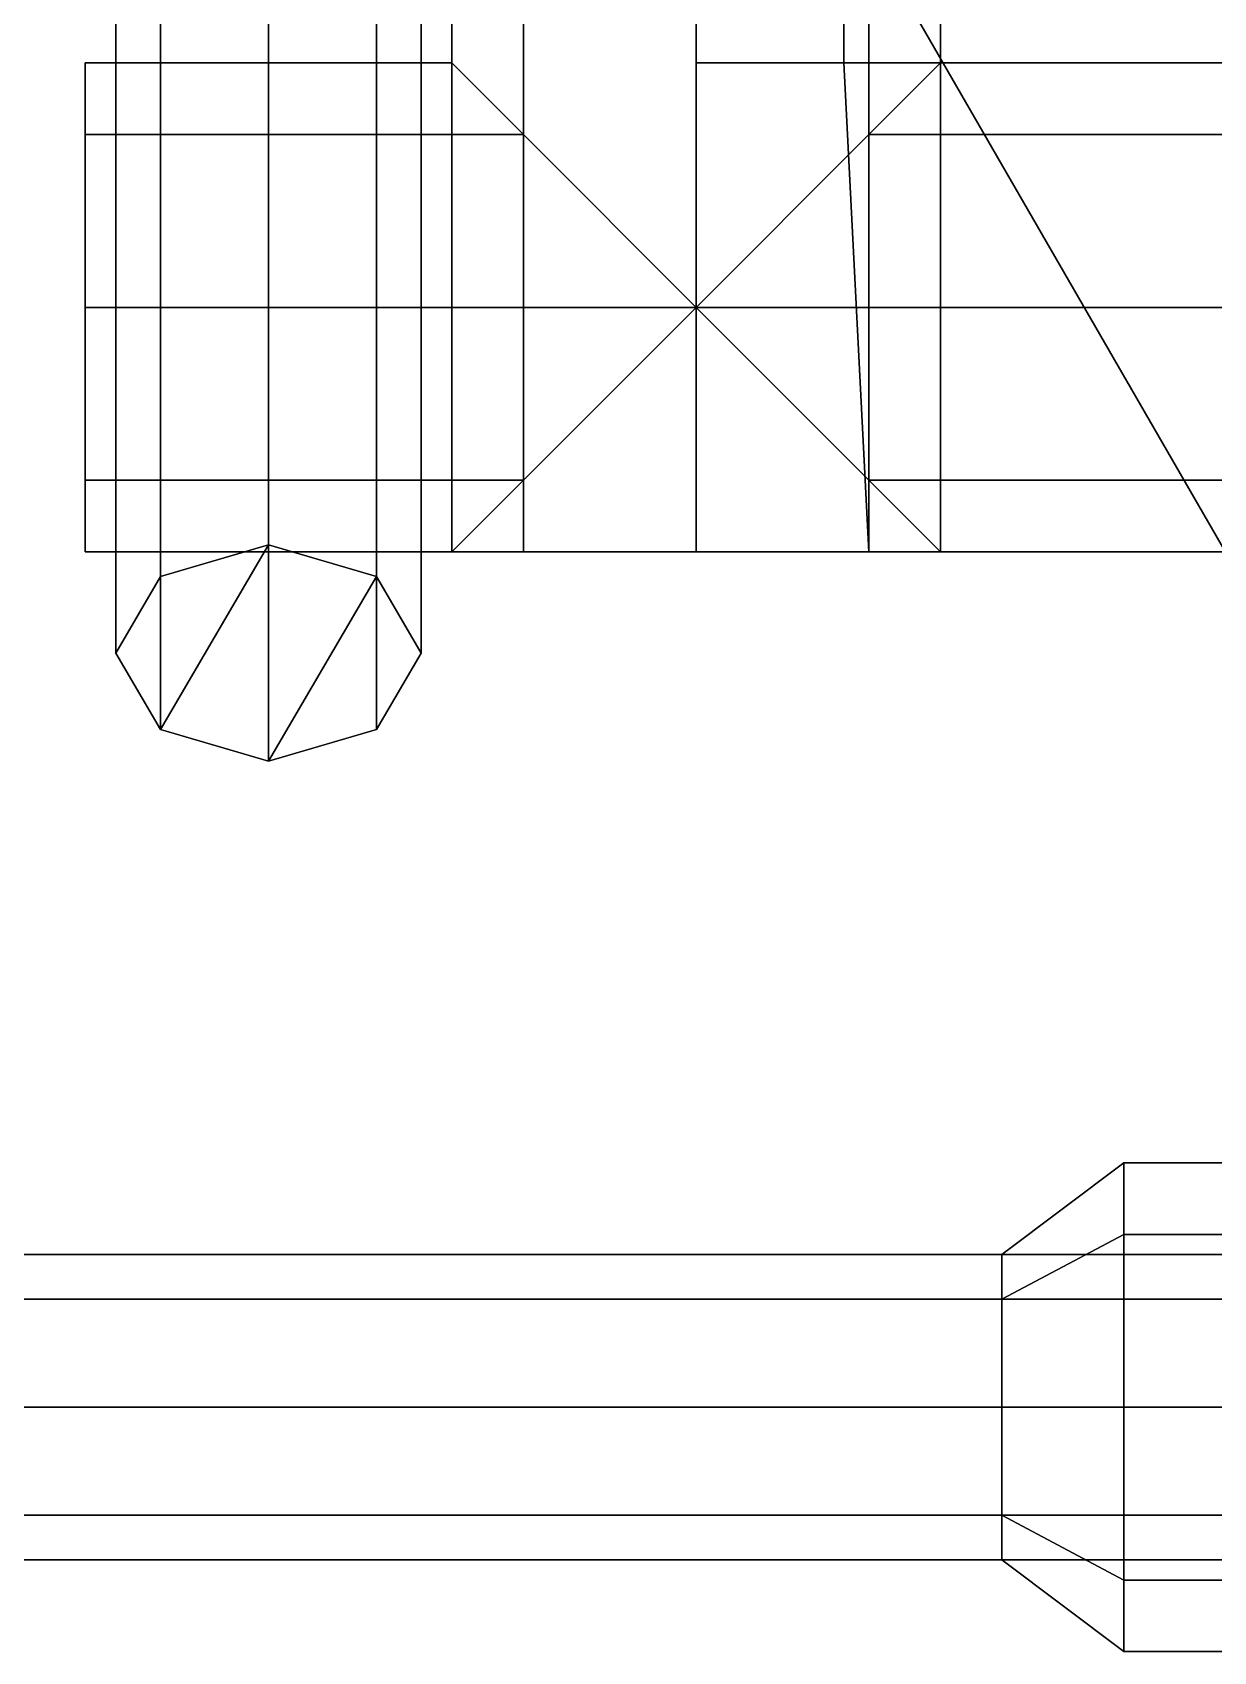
# Model space of a CAD drawing. Header units: millimetres. Extents: x -0.7 to 0.7, y -1.7 to 10.1.
# Drawn here: x -0.3186 to -0.1253, y -0.33 to -0.065 of the extents above; entities that cross this region are included whole.
import ezdxf

# ---------------------------------------------------------------- set-up
doc = ezdxf.new("R2010")
doc.units = ezdxf.units.MM
doc.layers.add('axle', color=6, linetype='Continuous')
doc.layers.add('turret', color=2, linetype='Continuous')

msp = doc.modelspace()

# ---------------------------------------------------------------- linework, layer by layer
for points in [[(-0.21, 0, 0.07), (-0.105, -0.18187, 0.07), (-0.105, -0.18187, 0.11), (-0.21, 0, 0.11)], [(-0.105, -0.18187, 0.11), (0.105, -0.18187, 0.11), (0.21, 0, 0.11), (-0.21, 0, 0.11)], [(0.105, -0.18187, 0.07), (-0.105, -0.18187, 0.07), (-0.21, 0, 0.07), (0.21, 0, 0.07)]]:
    msp.add_3dface(points)
at = {"layer": 'axle'}
for points in [[(-0.5, -0.265, 0.15), (-0.5, -0.27232, 0.16768), (0.5, -0.27232, 0.16768), (0.5, -0.265, 0.15)], [(-0.5, -0.27232, 0.13232), (-0.5, -0.265, 0.15), (0.5, -0.265, 0.15), (0.5, -0.27232, 0.13232)], [(-0.5, -0.27232, 0.16768), (-0.5, -0.29, 0.175), (0.5, -0.29, 0.175), (0.5, -0.27232, 0.16768)], [(-0.5, -0.29, 0.125), (-0.5, -0.27232, 0.13232), (0.5, -0.27232, 0.13232), (0.5, -0.29, 0.125)], [(-0.5, -0.29, 0.175), (-0.5, -0.30768, 0.16768), (0.5, -0.30768, 0.16768), (0.5, -0.29, 0.175)], [(-0.5, -0.30768, 0.13232), (-0.5, -0.29, 0.125), (0.5, -0.29, 0.125), (0.5, -0.30768, 0.13232)], [(-0.5, -0.30768, 0.16768), (-0.5, -0.315, 0.15), (0.5, -0.315, 0.15), (0.5, -0.30768, 0.16768)], [(-0.5, -0.315, 0.15), (-0.5, -0.30768, 0.13232), (0.5, -0.30768, 0.13232), (0.5, -0.315, 0.15)]]:
    msp.add_3dface(points, dxfattribs=at)
at = {"layer": 'turret'}
for points in [[(-0.25, -0.15, 0.15), (-0.23828, -0.15, 0.17828), (-0.23828, 0.24, 0.17828), (-0.25, 0.24, 0.15)], [(-0.23828, -0.15, 0.12172), (-0.25, -0.15, 0.15), (-0.25, 0.24, 0.15), (-0.23828, 0.24, 0.12172)], [(-0.23828, -0.15, 0.17828), (-0.21, -0.15, 0.19), (-0.21, 0.24, 0.19), (-0.23828, 0.24, 0.17828)], [(-0.21, -0.15, 0.11), (-0.23828, -0.15, 0.12172), (-0.23828, 0.24, 0.12172), (-0.21, 0.24, 0.11)], [(-0.21, -0.15, 0.19), (-0.18172, -0.15, 0.17828), (-0.18172, 0.24, 0.17828), (-0.21, 0.24, 0.19)], [(-0.21, -0.07, 0.11), (-0.21, 0.24, 0.11), (0.21, 0.24, 0.11), (0.21, -0.07, 0.11)], [(0.18586, -0.07, 0.12), (0.18586, 0.24, 0.12), (-0.18586, 0.24, 0.12), (-0.18586, -0.07, 0.12)], [(-0.18172, -0.15, 0.12172), (-0.18586, -0.07, 0.12), (-0.18586, 0.24, 0.12), (-0.18172, 0.24, 0.12172)], [(-0.18172, -0.15, 0.17828), (-0.17, -0.15, 0.15), (-0.17, 0.24, 0.15), (-0.18172, 0.24, 0.17828)], [(-0.17, -0.15, 0.15), (-0.18172, -0.15, 0.12172), (-0.18172, 0.24, 0.12172), (-0.17, 0.24, 0.15)], [(-0.28, -0.14889, 0.13232), (-0.29768, -0.15407, 0.1375), (-0.29768, 0.17827, 0.46984), (-0.28, 0.19052, 0.47173)], [(-0.26232, -0.15407, 0.1375), (-0.28, -0.14889, 0.13232), (-0.28, 0.19052, 0.47173), (-0.26232, 0.17827, 0.46984)], [(-0.29768, -0.15407, 0.1375), (-0.305, -0.16657, 0.15), (-0.305, 0.1587, 0.47527), (-0.29768, 0.17827, 0.46984)], [(-0.255, -0.16657, 0.15), (-0.26232, -0.15407, 0.1375), (-0.26232, 0.17827, 0.46984), (-0.255, 0.1587, 0.47527)], [(-0.305, -0.16657, 0.15), (-0.29768, -0.17907, 0.1625), (-0.29768, 0.15327, 0.49484), (-0.305, 0.1587, 0.47527)], [(-0.26232, -0.17907, 0.1625), (-0.255, -0.16657, 0.15), (-0.255, 0.1587, 0.47527), (-0.26232, 0.15327, 0.49484)], [(-0.29768, -0.17907, 0.1625), (-0.28, -0.18425, 0.16768), (-0.28, 0.15517, 0.50709), (-0.29768, 0.15327, 0.49484)], [(-0.28, -0.18425, 0.16768), (-0.26232, -0.17907, 0.1625), (-0.26232, 0.15327, 0.49484), (-0.28, 0.15517, 0.50709)], [(-0.23828, -0.08172, 0.17828), (-0.25, -0.07, 0.15), (-0.31, -0.07, 0.15), (-0.31, -0.08172, 0.17828)], [(-0.25, -0.07, 0.15), (-0.23828, -0.08172, 0.12172), (-0.31, -0.08172, 0.12172), (-0.31, -0.07, 0.15)], [(-0.31, -0.15, 0.15), (-0.31, -0.08172, 0.17828), (-0.31, -0.07, 0.15), (-0.31, -0.13828, 0.12172)], [(-0.31, -0.13828, 0.12172), (-0.31, -0.07, 0.15), (-0.31, -0.08172, 0.12172), (-0.31, -0.11, 0.11)], [(-0.18172, -0.15, 0.12172), (-0.21, -0.15, 0.11), (-0.21, -0.07, 0.11), (-0.18586, -0.07, 0.12)], [(-0.18586, -0.07, 0.12), (-0.21, -0.07, 0.11), (0.21, -0.07, 0.11), (0.18586, -0.07, 0.12)], [(0.18172, -0.08172, 0.17828), (0.17, -0.07, 0.15), (-0.17, -0.07, 0.15), (-0.18172, -0.08172, 0.17828)], [(0.17, -0.07, 0.15), (0.18172, -0.08172, 0.12172), (-0.18172, -0.08172, 0.12172), (-0.17, -0.07, 0.15)], [(-0.21, -0.11, 0.19), (-0.23828, -0.08172, 0.17828), (-0.31, -0.08172, 0.17828), (-0.31, -0.11, 0.19)], [(-0.23828, -0.08172, 0.12172), (-0.21, -0.11, 0.11), (-0.31, -0.11, 0.11), (-0.31, -0.08172, 0.12172)], [(-0.31, -0.13828, 0.17828), (-0.31, -0.11, 0.19), (-0.31, -0.08172, 0.17828), (-0.31, -0.15, 0.15)], [(0.21, -0.11, 0.19), (0.18172, -0.08172, 0.17828), (-0.18172, -0.08172, 0.17828), (-0.21, -0.11, 0.19)], [(0.18172, -0.08172, 0.12172), (0.21, -0.11, 0.11), (-0.21, -0.11, 0.11), (-0.18172, -0.08172, 0.12172)], [(-0.23828, -0.13828, 0.17828), (-0.21, -0.11, 0.19), (-0.31, -0.11, 0.19), (-0.31, -0.13828, 0.17828)], [(-0.21, -0.11, 0.11), (-0.23828, -0.13828, 0.12172), (-0.31, -0.13828, 0.12172), (-0.31, -0.11, 0.11)], [(0.18172, -0.13828, 0.17828), (0.21, -0.11, 0.19), (-0.21, -0.11, 0.19), (-0.18172, -0.13828, 0.17828)], [(0.21, -0.11, 0.11), (0.18172, -0.13828, 0.12172), (-0.18172, -0.13828, 0.12172), (-0.21, -0.11, 0.11)], [(-0.25, -0.15, 0.15), (-0.23828, -0.13828, 0.17828), (-0.31, -0.13828, 0.17828), (-0.31, -0.15, 0.15)], [(-0.23828, -0.13828, 0.12172), (-0.25, -0.15, 0.15), (-0.31, -0.15, 0.15), (-0.31, -0.13828, 0.12172)], [(0.17, -0.15, 0.15), (0.18172, -0.13828, 0.17828), (-0.18172, -0.13828, 0.17828), (-0.17, -0.15, 0.15)], [(0.18172, -0.13828, 0.12172), (0.17, -0.15, 0.15), (-0.17, -0.15, 0.15), (-0.18172, -0.13828, 0.12172)], [(-0.305, -0.16657, 0.15), (-0.29768, -0.15407, 0.1375), (-0.28, -0.14889, 0.13232), (-0.29768, -0.17907, 0.1625)], [(-0.29768, -0.17907, 0.1625), (-0.28, -0.14889, 0.13232), (-0.26232, -0.15407, 0.1375), (-0.28, -0.18425, 0.16768)], [(-0.18172, -0.15, 0.12172), (-0.25, -0.15, 0.15), (-0.23828, -0.15, 0.12172), (-0.21, -0.15, 0.11)], [(-0.17, -0.15, 0.15), (-0.23828, -0.15, 0.17828), (-0.25, -0.15, 0.15), (-0.18172, -0.15, 0.12172)], [(-0.18172, -0.15, 0.17828), (-0.21, -0.15, 0.19), (-0.23828, -0.15, 0.17828), (-0.17, -0.15, 0.15)], [(-0.28, -0.18425, 0.16768), (-0.26232, -0.15407, 0.1375), (-0.255, -0.16657, 0.15), (-0.26232, -0.17907, 0.1625)], [(-0.14, -0.26172, 0.17828), (-0.14, -0.25, 0.15), (-0.16, -0.265, 0.15), (-0.16, -0.27232, 0.16768)], [(-0.14, -0.25, 0.15), (-0.14, -0.26172, 0.12172), (-0.16, -0.27232, 0.13232), (-0.16, -0.265, 0.15)], [(0.14, -0.26172, 0.17828), (0.14, -0.25, 0.15), (-0.14, -0.25, 0.15), (-0.14, -0.26172, 0.17828)], [(0.14, -0.25, 0.15), (0.14, -0.26172, 0.12172), (-0.14, -0.26172, 0.12172), (-0.14, -0.25, 0.15)], [(-0.14, -0.29, 0.19), (-0.14, -0.26172, 0.17828), (-0.16, -0.27232, 0.16768), (-0.16, -0.29, 0.175)], [(-0.14, -0.26172, 0.12172), (-0.14, -0.29, 0.11), (-0.16, -0.29, 0.125), (-0.16, -0.27232, 0.13232)], [(0.14, -0.26172, 0.12172), (0.14, -0.29, 0.11), (-0.14, -0.29, 0.11), (-0.14, -0.26172, 0.12172)], [(0.14, -0.29, 0.19), (0.14, -0.26172, 0.17828), (-0.14, -0.26172, 0.17828), (-0.14, -0.29, 0.19)], [(-0.14, -0.31828, 0.17828), (-0.14, -0.29, 0.19), (-0.16, -0.29, 0.175), (-0.16, -0.30768, 0.16768)], [(-0.14, -0.29, 0.11), (-0.14, -0.31828, 0.12172), (-0.16, -0.30768, 0.13232), (-0.16, -0.29, 0.125)], [(0.14, -0.29, 0.11), (0.14, -0.31828, 0.12172), (-0.14, -0.31828, 0.12172), (-0.14, -0.29, 0.11)], [(0.14, -0.31828, 0.17828), (0.14, -0.29, 0.19), (-0.14, -0.29, 0.19), (-0.14, -0.31828, 0.17828)], [(-0.14, -0.33, 0.15), (-0.14, -0.31828, 0.17828), (-0.16, -0.30768, 0.16768), (-0.16, -0.315, 0.15)], [(-0.14, -0.31828, 0.12172), (-0.14, -0.33, 0.15), (-0.16, -0.315, 0.15), (-0.16, -0.30768, 0.13232)], [(0.14, -0.33, 0.15), (0.14, -0.31828, 0.17828), (-0.14, -0.31828, 0.17828), (-0.14, -0.33, 0.15)], [(0.14, -0.31828, 0.12172), (0.14, -0.33, 0.15), (-0.14, -0.33, 0.15), (-0.14, -0.31828, 0.12172)]]:
    msp.add_3dface(points, dxfattribs=at)

doc.saveas('drawing.dxf')
